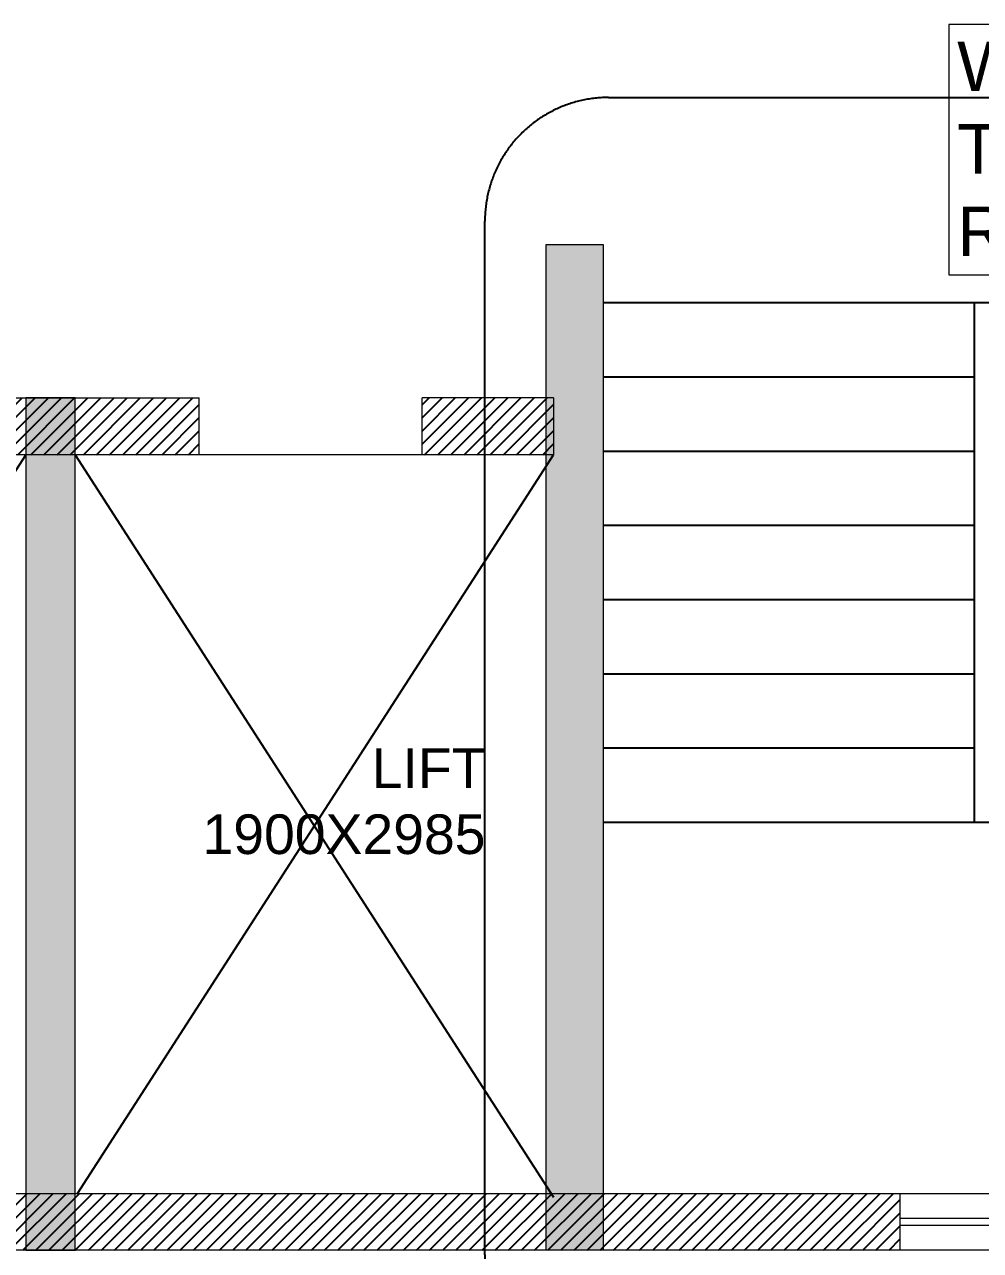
# Model space of a CAD drawing. Header units: millimetres. Extents: x 1363246 to 1691641, y -112430 to 78417.
# Drawn here: x 1379415 to 1383277, y 56504 to 61459 of the extents above; entities that cross this region are included whole.
import ezdxf

# ---------------------------------------------------------------- set-up
doc = ezdxf.new("R2010")
doc.units = ezdxf.units.MM
doc.header["$LTSCALE"] = 500
doc.header["$MEASUREMENT"] = 0
doc.linetypes.add('HIDDEN', pattern=[0.375, 0.25, -0.125])
doc.layers.add('A-TAG', color=7, linetype='Continuous', true_color=0xef00ef)
doc.layers.add('STAIR', color=7, linetype='Continuous', true_color=0x3f4f7f)
for name, color, linetype in [('AHC-A-FURNITURE', 2, 'Continuous'), ('COLUMN', 1, 'Continuous'), ('CUTOUT', 8, 'HIDDEN'), ('TEXT-RM NAME', 6, 'Continuous')]:
    doc.layers.add(name, color=color, linetype=linetype)
for name, color, linetype, lineweight in [('CILL', 8, 'Continuous', 13), ('TEXT-COMMON AREA', 7, 'Continuous', 20), ('Wall', 2, 'Continuous', 15), ('WIN', 144, 'Continuous', 15)]:
    doc.layers.add(name, color=color, linetype=linetype, lineweight=lineweight)
doc.styles.get("Standard").update_dxf_attribs({"font": 'arial.ttf'})
pattern_1 = [(45, (1155400.446, 428164.736), (-26.5165043, 26.5165043), [])]

msp = doc.modelspace()

# ---------------------------------------------------------------- hatches: boundary and pattern name
at = {"layer": 'AHC-A-FURNITURE', "ltscale": 50, "true_color": 0xff0000}
h = msp.add_hatch(dxfattribs=at)
h.set_pattern_fill('ANSI31', color=1, scale=300)
h.set_pattern_definition(pattern_1)
h.paths.add_polyline_path([(1381552.4, 59950.3), (1381021.2, 59950.3), (1381021.2, 59720.3), (1381552.4, 59720.3)])
h.paths.add_polyline_path([(1380121.2, 59950.3), (1378918.7, 59950.3), (1378918.7, 59720.3), (1380121.2, 59720.3)])
h.paths.add_polyline_path([(1378018.7, 59950.3), (1377172.4, 59950.3), (1377172.4, 59720.3), (1378018.7, 59720.3)])
h = msp.add_hatch(dxfattribs=at)
h.set_pattern_fill('ANSI31', color=1, scale=300)
h.set_pattern_definition(pattern_1)
h.paths.add_polyline_path([(1382953.4, 56734.9), (1377487.4, 56734.9), (1377487.4, 56505.4), (1382953.4, 56505.4)])
at = {"layer": 'COLUMN', "lineweight": 20, "true_color": 0x969696}
for points in [[(1381522.4, 60570.3), (1381752.4, 60570.3), (1381752.4, 56505.1), (1381522.4, 56505.1)], [(1379619.9, 59950.3), (1379419.9, 59950.3), (1379419.9, 56505.2), (1379619.9, 56505.2)]]:
    msp.add_hatch(color=252, dxfattribs=at).paths.add_polyline_path(points)

# ---------------------------------------------------------------- linework, layer by layer
at = {"layer": 'A-TAG', "linetype": 'HIDDEN', "ltscale": 100}
msp.add_lwpolyline([(1386263, 56673.4), (1386263, 56486.5, -0.414214), (1385763, 55986.5), (1381775.2, 55986.5, -0.414214), (1381275.2, 56486.5), (1381275.2, 60664.1, -0.414214), (1381775.2, 61164.1), (1385763, 61164.1, -0.414214), (1386263, 60664.1), (1386263, 56952.7), (1387042.3, 56733.4), (1386263, 56673.4)], format="xyb", dxfattribs=at)
at = {"layer": 'CILL'}
msp.add_line((1381021.2, 59720.3), (1380121.2, 59720.3), dxfattribs=at)
at = {"layer": 'COLUMN', "lineweight": 20}
for points in [[(1381522.4, 60570.3), (1381752.4, 60570.3), (1381752.4, 56505.1), (1381522.4, 56505.1)], [(1379619.9, 59950.3), (1379419.9, 59950.3), (1379419.9, 56505.2), (1379619.9, 56505.2)]]:
    msp.add_lwpolyline(points, close=True, dxfattribs=at)
at = {"layer": 'CUTOUT', "ltscale": 200}
for p, q in [((1379419.9, 59720.3), (1377496.9, 56734.9)), ((1379619.9, 59720.3), (1381552.4, 56720.1)), ((1379629.4, 56734.9), (1381552.4, 59720.3))]:
    msp.add_line(p, q, dxfattribs=at)
at = {"layer": 'STAIR', "color": 252, "linetype": 'HIDDEN', "ltscale": 100}
for p, q in [((1381752.4, 60335.1), (1383252.4, 60335.1)), ((1383252.4, 60335.1), (1383252.4, 58235.1)), ((1383252.4, 60335.1), (1384152.4, 60335.1)), ((1381752.4, 60035.1), (1383252.4, 60035.1)), ((1381752.4, 59735.1), (1383252.4, 59735.1)), ((1381752.4, 59435.1), (1383252.4, 59435.1)), ((1381752.4, 59135.1), (1383252.4, 59135.1)), ((1381752.4, 58835.1), (1383252.4, 58835.1)), ((1381752.4, 58535.1), (1383252.4, 58535.1)), ((1381752.4, 58235.1), (1383252.4, 58235.1)), ((1383252.4, 58235.1), (1384202.4, 58235.1))]:
    msp.add_line(p, q, dxfattribs=at)
at = {"layer": 'TEXT-COMMON AREA'}
msp.add_lwpolyline([(1384294.3, 61458.9), (1383149.4, 61458.9), (1383149.4, 60446.6), (1384294.3, 60446.6)], close=True, dxfattribs=at)
at = {"layer": 'Wall'}
for p, q in [((1378918.7, 59950.3), (1380121.2, 59950.3)), ((1380121.2, 59720.3), (1380121.2, 59950.3)), ((1381552.4, 59950.3), (1381021.2, 59950.3)), ((1381021.2, 59720.3), (1381021.2, 59950.3)), ((1381552.4, 59950.3), (1381552.4, 59720.3)), ((1380121.2, 59720.3), (1378918.7, 59720.3)), ((1381552.4, 59720.3), (1381021.2, 59720.3)), ((1377487.4, 56734.9), (1382953.4, 56734.9)), ((1382953.4, 56505.4), (1382953.4, 56734.9)), ((1382953.4, 56505.4), (1377487.4, 56505.4))]:
    msp.add_line(p, q, dxfattribs=at)
at = {"layer": 'WIN'}
for p, q in [((1382953.4, 56734.9), (1384503.4, 56734.9)), ((1382953.4, 56634.9), (1384503.4, 56634.9)), ((1384503.4, 56605.4), (1382953.4, 56605.4)), ((1384503.4, 56505.4), (1382953.4, 56505.4))]:
    msp.add_line(p, q, dxfattribs=at)

# ---------------------------------------------------------------- texts
at = {"layer": 'TEXT-COMMON AREA', "insert": (1383183.3, 61389.7), "char_height": 200, "width": 693.176, "attachment_point": 1}
msp.add_mtext('W=1500\\PT=300\\PR=147.5', dxfattribs=at)
at = {"layer": 'TEXT-RM NAME', "insert": (1381277.6, 58533.2), "char_height": 160, "width": 1424.51, "attachment_point": 3}
msp.add_mtext('LIFT\\P1900X2985', dxfattribs=at)

doc.saveas('drawing.dxf')
